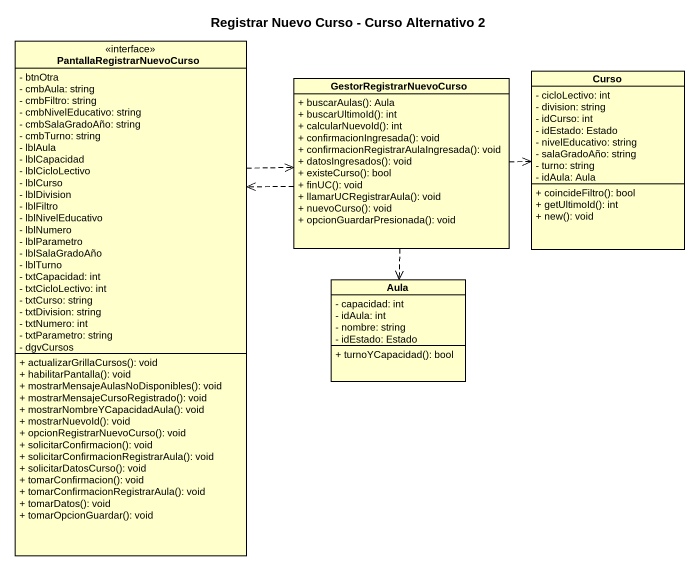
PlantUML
@startuml
title Registrar Nuevo Curso - Curso Alternativo 2
hide circle
hide empty members
skinparam classAttributeIconSize 0
class PantallaRegistrarNuevoCurso <<interface>> {
  - btnOtra
  - cmbAula: string
  - cmbFiltro: string
  - cmbNivelEducativo: string
  - cmbSalaGradoAño: string
  - cmbTurno: string
  - lblAula
  - lblCapacidad
  - lblCicloLectivo
  - lblCurso
  - lblDivision
  - lblFiltro
  - lblNivelEducativo
  - lblNumero
  - lblParametro
  - lblSalaGradoAño
  - lblTurno
  - txtCapacidad: int
  - txtCicloLectivo: int
  - txtCurso: string
  - txtDivision: string
  - txtNumero: int
  - txtParametro: string
  - dgvCursos
  + actualizarGrillaCursos(): void
  + habilitarPantalla(): void
  + mostrarMensajeAulasNoDisponibles(): void
  + mostrarMensajeCursoRegistrado(): void
  + mostrarNombreYCapacidadAula(): void
  + mostrarNuevoId(): void
  + opcionRegistrarNuevoCurso(): void
  + solicitarConfirmacion(): void
  + solicitarConfirmacionRegistrarAula(): void
  + solicitarDatosCurso(): void
  + tomarConfirmacion(): void
  + tomarConfirmacionRegistrarAula(): void
  + tomarDatos(): void
  + tomarOpcionGuardar(): void
}
class GestorRegistrarNuevoCurso {
  + buscarAulas(): Aula
  + buscarUltimoId(): int
  + calcularNuevoId(): int
  + confirmacionIngresada(): void
  + confirmacionRegistrarAulaIngresada(): void
  + datosIngresados(): void
  + existeCurso(): bool
  + finUC(): void
  + llamarUCRegistrarAula(): void
  + nuevoCurso(): void
  + opcionGuardarPresionada(): void
}
class Curso {
  - cicloLectivo: int
  - division: string
  - idCurso: int
  - idEstado: Estado
  - nivelEducativo: string
  - salaGradoAño: string
  - turno: string
  - idAula: Aula
  + coincideFiltro(): bool
  + getUltimoId(): int
  + new(): void
}
class Aula {
  - capacidad: int
  - idAula: int
  - nombre: string
  - idEstado: Estado
  + turnoYCapacidad(): bool
}
PantallaRegistrarNuevoCurso .right.> GestorRegistrarNuevoCurso
GestorRegistrarNuevoCurso .left.> PantallaRegistrarNuevoCurso
GestorRegistrarNuevoCurso .right.> Curso
GestorRegistrarNuevoCurso ..> Aula
@enduml
